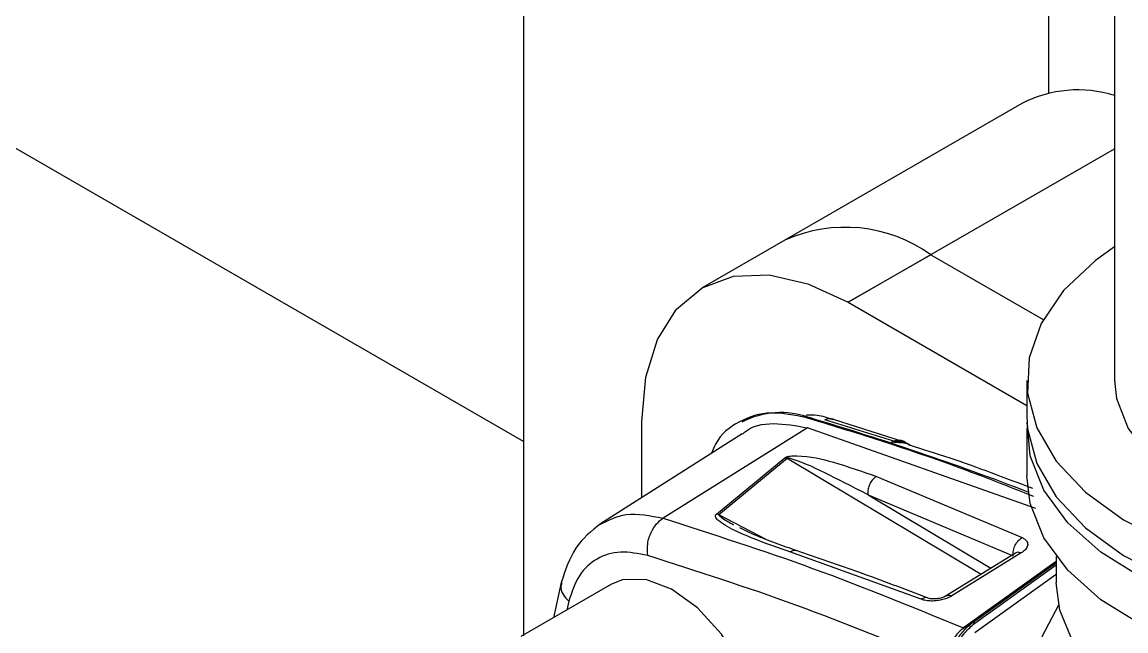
# Model space of a CAD drawing. Header units: millimetres. Extents: x 15 to 415, y 5 to 292.
# Drawn here: x 344.35 to 355.15, y 135.24 to 141.2 of the extents above; entities that cross this region are included whole.
import ezdxf

# ---------------------------------------------------------------- set-up
doc = ezdxf.new("R2010")
doc.units = ezdxf.units.MM

msp = doc.modelspace()

# ---------------------------------------------------------------- linework, layer by layer
at = {"color": 7, "linetype": 'Continuous', "lineweight": 25}
for p, q in [((349.2582, 152.4094), (349.2582, 135.1869)), ((354.4011, 140.5071), (354.4011, 145.8515)), ((355.0431, 145.5092), (355.0431, 137.69)), ((349.2582, 137.0913), (342.2469, 141.1388)), ((354.1345, 140.4022), (351.0073, 138.5969)), ((351.8154, 139.0634), (351.0073, 138.5969)), ((353.2438, 138.922), (352.4357, 138.4555)), ((353.2438, 138.922), (354.3452, 138.2862)), ((352.4357, 138.4555), (354.186, 137.4451)), ((354.186, 137.69), (354.186, 137.34)), ((350.4154, 136.5437), (350.4154, 137.2888)), ((352.9673, 137.093), (352.2901, 137.3084)), ((351.3974, 137.168), (350.0104, 136.2862)), ((352.0382, 137.2261), (350.6226, 136.3393)), ((354.272, 136.4347), (352.0382, 137.2261)), ((354.186, 137.2234), (354.186, 136.7568)), ((352.8598, 137.0845), (352.8807, 137.0938)), ((352.8898, 137.0823), (352.8598, 137.0845)), ((352.8807, 137.0938), (352.8904, 137.0902)), ((352.8904, 137.0902), (352.8898, 137.0823)), ((353.0293, 137.0642), (353.0304, 137.065)), ((351.1457, 136.3808), (351.8163, 136.9318)), ((351.8396, 136.9256), (351.1686, 136.3747)), ((352.7116, 136.7494), (354.1378, 136.1505)), ((352.6296, 136.5703), (354.0509, 135.9731)), ((353.1486, 135.5458), (351.8655, 136.0095)), ((354.1306, 135.9995), (353.4509, 135.5795)), ((354.0778, 136.0006), (354.0742, 135.9991)), ((354.4717, 135.9658), (354.4717, 135.7069)), ((354.4717, 135.915), (353.5647, 135.2648)), ((353.6747, 135.3112), (354.4717, 135.8829)), ((354.4717, 135.7896), (353.6746, 135.2179)), ((350.1193, 135.6933), (349.2304, 135.1801)), ((349.6257, 135.7091), (349.5505, 135.3649)), ((353.5639, 135.2642), (353.6507, 135.3136)), ((353.5647, 135.2648), (353.5639, 135.2642))]:
    msp.add_line(p, q, dxfattribs=at)
at = {"color": 8, "linetype": 'Continuous', "lineweight": 25}
for p, q in [((352.4357, 138.4555), (355.0431, 139.9607)), ((351.9909, 137.3432), (352.0305, 137.3395)), ((353.7363, 135.7902), (351.8396, 136.9256)), ((352.6296, 136.5703), (353.833, 135.85)), ((351.6323, 136.1301), (351.1686, 136.3747)), ((349.6998, 135.5272), (349.6816, 135.4406))]:
    msp.add_line(p, q, dxfattribs=at)
at = {"color": 7, "linetype": 'Continuous', "lineweight": 25, "flags": 128}
for points in [[(355.0431, 138.9991), (354.8558, 138.8652), (354.5442, 138.5708), (354.3259, 138.2496), (354.2075, 137.9114), (354.1926, 137.5665), (354.2817, 137.2254), (354.4721, 136.8984), (354.758, 136.5954), (355.1306, 136.3256), (355.5788, 136.0974)], [(350.4154, 137.2888), (350.4542, 137.7215), (350.5692, 138.0928), (350.7559, 138.3884), (351.0071, 138.5969), (351.3133, 138.7103), (351.6626, 138.7242), (352.0416, 138.6382), (352.4357, 138.4555)], [(350.4154, 137.2888), (350.4542, 137.7215), (350.5692, 138.0928), (350.7559, 138.3884), (351.0071, 138.5969), (351.3133, 138.7103), (351.6626, 138.7242), (352.0416, 138.6382), (352.4357, 138.4555)], [(355.0431, 137.69), (355.0616, 137.5121), (355.1759, 137.2191), (355.39, 136.9453), (355.6952, 136.7021), (356.079, 136.4992), (356.5256, 136.3452), (357.0168, 136.2462), (357.5325, 136.2063), (358.0516, 136.2271), (358.5527, 136.3078), (359.0155, 136.4452), (359.4208, 136.6334), (359.7523, 136.865), (359.9962, 137.1303), (360.1426, 137.4185), (360.186, 137.69)], [(354.186, 137.34), (354.1926, 137.2166), (354.2817, 136.8754), (354.4721, 136.5484), (354.758, 136.2454), (355.1306, 135.9757), (355.5788, 135.7474)], [(361.0416, 137.2817), (361.0408, 137.1516), (360.9672, 136.8092), (360.7917, 136.4794), (360.5197, 136.1722), (360.1593, 135.897), (359.7217, 135.662), (359.22, 135.4745), (358.6696, 135.3401), (358.0871, 135.263), (357.4902, 135.2454), (356.8971, 135.2879), (356.3259, 135.3892), (355.7937, 135.5463), (355.3169, 135.7543), (354.9099, 136.0069), (354.5851, 136.2965), (354.3523, 136.6143), (354.2187, 136.9506), (354.1875, 137.2817)], [(361.0431, 136.7568), (361.0408, 136.685), (360.9672, 136.3426), (360.7917, 136.0128), (360.5197, 135.7056), (360.1593, 135.4304), (359.7217, 135.1954), (359.22, 135.0079), (358.6696, 134.8735), (358.0871, 134.7964), (357.4902, 134.7788), (356.8971, 134.8213), (356.3259, 134.9226), (355.7937, 135.0797), (355.3169, 135.2877), (354.9099, 135.5403), (354.5851, 135.8299), (354.3523, 136.1477), (354.2187, 136.484), (354.186, 136.7568)], [(354.0742, 135.9991), (353.745, 135.7956), (353.3945, 135.579)], [(351.3335, 133.59), (351.4798, 133.731), (351.5677, 133.9578), (351.5809, 134.2453), (351.5182, 134.5681), (351.3852, 134.8973), (351.1936, 135.2039), (350.9605, 135.4605), (350.7066, 135.6444), (350.4544, 135.7391), (350.2265, 135.7364), (350.1193, 135.6933)], [(360.7574, 135.7069), (360.7344, 135.4879), (360.6165, 135.1698), (360.4021, 134.869), (360.0981, 134.5951), (359.7143, 134.357), (359.2631, 134.1622), (358.7588, 134.0171), (358.2177, 133.9263), (357.6573, 133.8928), (357.0955, 133.9175), (356.5503, 133.9998), (356.0394, 134.1369), (355.5791, 134.3245), (355.1842, 134.5565), (354.8675, 134.8255), (354.639, 135.1229), (354.5061, 135.439), (354.4717, 135.7069)], [(354.4944, 135.4891), (354.3317, 135.1793), (354.2596, 134.844), (354.2894, 134.5066), (354.4203, 134.1774), (354.6482, 133.8662), (354.9663, 133.5826), (355.3648, 133.3353), (355.8317, 133.1316), (356.3527, 132.9778), (356.9121, 132.8786), (357.4928, 132.837), (358.0772, 132.8542), (358.6476, 132.9298), (359.1866, 133.0613), (359.6778, 133.2449), (360.1063, 133.475), (360.4591, 133.7445), (360.7255, 134.0453), (360.8974, 134.3682), (360.9695, 134.7035), (360.9396, 135.0409), (360.8088, 135.3701), (360.7346, 135.4891)]]:
    msp.add_lwpolyline(points, dxfattribs=at)
at = {"color": 8, "linetype": 'Continuous', "lineweight": 25, "flags": 128}
msp.add_lwpolyline([(353.6507, 135.3136), (354.3936, 135.8467), (354.4717, 135.9027)], dxfattribs=at)
at = {"color": 7, "linetype": 'Continuous', "lineweight": 25}
for centre, radius, start, end in [((354.6856, 139.344), 1.1932, 72.56604, 117.50994), ((352.4069, 137.7538), 1.4371, 54.38242, 114.30712), ((351.7745, 136.5607), 0.8147, 69.81154, 117.76621), ((343.7365, 109.3707), 29.1663, 68.98224, 73.42736), ((344.2948, 110.6078), 27.843, 72.03897, 73.49204), ((353.6606, 135.2913), 0.0244, 54.77655, 114.0353)]:
    msp.add_arc(centre, radius, start, end, dxfattribs=at)
at = {"color": 8, "linetype": 'Continuous', "lineweight": 25}
msp.add_arc((352.2583, 137.1972), 0.1179, 74.00565, 116.1672, dxfattribs=at)
at = {"color": 7, "linetype": 'Continuous', "lineweight": 25}
for points, knots in [([(352.0301, 137.3236), (351.9108, 137.3489), (351.6675, 137.4004), (351.3636, 137.3), (351.1667, 137.1521), (351.1098, 137.0078), (351.0978, 136.9775)], [0, 0, 0, 0, 0.2982032, 0.6079044, 0.9176055, 1, 1, 1, 1]), ([(351.4007, 137.1634), (351.4071, 137.1696), (351.4847, 137.2454), (351.7007, 137.2868), (351.9257, 137.2463), (352.0382, 137.2261)], [0, 0, 0, 0, 0.0428963, 0.5214482, 1, 1, 1, 1]), ([(352.2899, 137.3058), (352.2365, 137.3229), (352.148, 137.3513), (352.062, 137.3499), (352.0279, 137.3493)], [0, 0, 0, 0, 0.603079, 1, 1, 1, 1]), ([(352.0301, 137.3236), (352.0324, 137.3247), (352.037, 137.327), (352.0437, 137.3282), (352.0501, 137.3279), (352.0538, 137.3262), (352.0556, 137.3254)], [0, 0, 0, 0, 0.249952, 0.5, 0.750048, 1, 1, 1, 1]), ([(354.2541, 136.552), (354.0037, 136.6512), (353.2565, 136.9472), (352.5199, 137.1733), (352.0301, 137.3236)], [0, 0, 0, 0, 0.3351221, 1, 1, 1, 1]), ([(352.8904, 137.0902), (352.8853, 137.0893), (352.8751, 137.0875), (352.8649, 137.0855), (352.8598, 137.0845)], [0, 0, 0, 0, 0.50001515, 1, 1, 1, 1]), ([(352.8904, 137.0902), (352.896, 137.0905), (352.9102, 137.0914), (352.938, 137.093), (352.971, 137.0907), (353.0082, 137.0808), (353.0289, 137.0667), (353.0404, 137.0588)], [0, 0, 0, 0, 0.0920438, 0.2377615, 0.4862784, 0.7128448, 1, 1, 1, 1]), ([(354.2422, 136.63), (353.9717, 136.7344), (353.5635, 136.892), (353.1603, 137.0168), (353.0244, 137.0588)], [0, 0, 0, 0, 0.6629448, 1, 1, 1, 1]), ([(351.8163, 136.9318), (351.819, 136.9337), (351.8246, 136.9377), (351.8366, 136.9426), (351.8506, 136.9464), (351.8836, 136.952), (352.0522, 136.9522), (352.3353, 136.8814), (352.5742, 136.7976), (352.7116, 136.7494)], [0, 0, 0, 0, 0.0107952, 0.0217389, 0.033734, 0.0474782, 0.1058376, 0.4856163, 1, 1, 1, 1]), ([(351.8396, 136.9256), (351.8352, 136.9271), (351.8273, 136.9297), (351.8197, 136.9312), (351.8163, 136.9318)], [0, 0, 0, 0, 0.5599502, 1, 1, 1, 1]), ([(352.6296, 136.5703), (352.5003, 136.6363), (352.2606, 136.7587), (352.0102, 136.8821), (351.8644, 136.9272), (351.8485, 136.9286), (351.8447, 136.9284), (351.8423, 136.9278), (351.841, 136.9272), (351.8401, 136.9264), (351.8397, 136.9259), (351.8396, 136.9256)], [0, 0, 0, 0, 0.512528, 0.9494561, 0.985578, 0.9906155, 0.9942957, 0.9957674, 0.9971192, 0.9984864, 1, 1, 1, 1]), ([(352.7116, 136.7494), (352.697, 136.7386), (352.6679, 136.7168), (352.6401, 136.6657), (352.6266, 136.6146), (352.6286, 136.585), (352.6296, 136.5703)], [0, 0, 0, 0, 0.2796299, 0.5592879, 0.7796435, 1, 1, 1, 1]), ([(350.0106, 136.2862), (349.9217, 136.2147), (349.7454, 136.0728), (349.6654, 135.8297), (349.6257, 135.7091)], [0, 0, 0, 0, 0.5039284, 1, 1, 1, 1]), ([(350.4736, 135.9737), (350.4705, 136.0122), (350.4642, 136.0893), (350.5011, 136.2014), (350.5562, 136.2888), (350.6004, 136.3225), (350.6226, 136.3393)], [0, 0, 0, 0, 0.2796254, 0.55928, 0.7796395, 1, 1, 1, 1]), ([(350.6226, 136.3393), (351.1094, 136.1837), (352.083, 135.8724), (353.0708, 135.4674), (353.5647, 135.2648)], [0, 0, 0, 0, 0.5000037, 1, 1, 1, 1]), ([(351.8655, 136.0095), (351.7143, 136.0626), (351.4882, 136.142), (351.2607, 136.2489), (351.1676, 136.3109), (351.1363, 136.3463), (351.1354, 136.3661), (351.1397, 136.375), (351.1438, 136.3789), (351.1457, 136.3808)], [0, 0, 0, 0, 0.5125605, 0.7669015, 0.8912148, 0.9580056, 0.98124, 0.9910047, 1, 1, 1, 1]), ([(351.1686, 136.3747), (351.1643, 136.3761), (351.1566, 136.3787), (351.149, 136.3801), (351.1457, 136.3808)], [0, 0, 0, 0, 0.55995246, 1, 1, 1, 1]), ([(351.9344, 136.0211), (351.8639, 136.0453), (351.758, 136.0816), (351.6218, 136.1339), (351.5091, 136.1787), (351.4269, 136.2184), (351.373, 136.2445)], [0, 0, 0, 0, 0.3524499, 0.5297058, 0.691398, 1, 1, 1, 1]), ([(354.0509, 135.9731), (354.0505, 135.9898), (354.0498, 136.0231), (354.0683, 136.0757), (354.0983, 136.1222), (354.1246, 136.141), (354.1378, 136.1505)], [0, 0, 0, 0, 0.2499933, 0.5, 0.7500067, 1, 1, 1, 1]), ([(354.1378, 136.1505), (354.1477, 136.1452), (354.1677, 136.1346), (354.1851, 136.1145), (354.194, 136.0933), (354.1934, 136.0663), (354.176, 136.033), (354.1454, 136.0105), (354.1306, 135.9995)], [0, 0, 0, 0, 0.1480308, 0.2982813, 0.4286569, 0.5571353, 0.7850484, 1, 1, 1, 1]), ([(350.4736, 135.9737), (350.3821, 135.9924), (350.1993, 136.0299), (349.9701, 135.9548), (349.79, 135.7937), (349.7299, 135.616), (349.6998, 135.5272)], [0, 0, 0, 0, 0.2499945, 0.5000006, 0.75, 1, 1, 1, 1]), ([(353.3866, 134.9102), (352.8976, 135.1106), (351.9197, 135.5115), (350.9556, 135.8196), (350.4736, 135.9737)], [0, 0, 0, 0, 0.5000002, 1, 1, 1, 1]), ([(353.2193, 135.5568), (352.9925, 135.643), (352.5631, 135.8061), (352.136, 135.9522), (351.9344, 136.0211)], [0, 0, 0, 0, 0.5280682, 1, 1, 1, 1]), ([(353.2491, 135.5286), (353.2311, 135.5296), (353.1939, 135.5315), (353.164, 135.541), (353.1486, 135.5458)], [0, 0, 0, 0, 0.4849691, 1, 1, 1, 1]), ([(353.3945, 135.579), (353.3903, 135.5765), (353.3814, 135.5715), (353.3631, 135.564), (353.3411, 135.5572), (353.3159, 135.5519), (353.2889, 135.5489), (353.2622, 135.5486), (353.2375, 135.5511), (353.2254, 135.5549), (353.2193, 135.5569)], [0, 0, 0, 0, 0.097458, 0.2035702, 0.318333, 0.4414688, 0.5723694, 0.7100331, 0.8530953, 1, 1, 1, 1]), ([(353.3469, 135.539), (353.3305, 135.5358), (353.2978, 135.5293), (353.2653, 135.5289), (353.2491, 135.5286)], [0, 0, 0, 0, 0.5006567, 1, 1, 1, 1]), ([(353.4509, 135.5795), (353.4356, 135.5711), (353.405, 135.5543), (353.3664, 135.5441), (353.3469, 135.539)], [0, 0, 0, 0, 0.4964644, 1, 1, 1, 1]), ([(353.4089, 134.8337), (353.4128, 134.8831), (353.4207, 134.9819), (353.4844, 135.1285), (353.5646, 135.2444), (353.622, 135.2905), (353.6507, 135.3136)], [0, 0, 0, 0, 0.2795152, 0.5589447, 0.7792503, 1, 1, 1, 1]), ([(353.4235, 134.8153), (353.4273, 134.8596), (353.435, 134.9481), (353.4922, 135.0934), (353.5748, 135.2259), (353.6413, 135.2827), (353.6747, 135.3112)], [0, 0, 0, 0, 0.2486307, 0.4958283, 0.7470397, 1, 1, 1, 1]), ([(353.5639, 135.2642), (353.5422, 135.2455), (353.5005, 135.2095), (353.4454, 135.1269), (353.4025, 135.0337), (353.3916, 134.972), (353.3861, 134.9409)], [0, 0, 0, 0, 0.2533481, 0.4867024, 0.7408418, 1, 1, 1, 1])]:
    msp.add_open_spline(points, degree=3, knots=knots, dxfattribs=at)
msp.add_open_spline([(352.8807, 137.0938), (352.8931, 137.0984), (352.9179, 137.1075), (352.9542, 137.106), (352.9877, 137.0941), (353.0056, 137.0768), (353.0146, 137.0682)], degree=3, dxfattribs=at)
at = {"color": 8, "linetype": 'Continuous', "lineweight": 25}
for points, knots in [([(353.0258, 137.0642), (353.0061, 137.0699), (352.9738, 137.0792), (352.9258, 137.0803), (352.9009, 137.0817), (352.8898, 137.0823)], [0, 0, 0, 0, 0.4632518, 0.7606972, 1, 1, 1, 1]), ([(350.0053, 136.2778), (350.0872, 136.3205), (350.2644, 136.4128), (350.4974, 136.365), (350.6226, 136.3393)], [0, 0, 0, 0, 0.4627074, 1, 1, 1, 1]), ([(351.1686, 136.3747), (351.1684, 136.374), (351.168, 136.3724), (351.1699, 136.3685), (351.1794, 136.358), (351.2255, 136.3253), (351.2749, 136.2979), (351.3138, 136.2763)], [0, 0, 0, 0, 0.01442899, 0.03402393, 0.09150656, 0.2855278, 1, 1, 1, 1]), ([(351.9343, 136.0208), (351.9234, 136.0231), (351.9012, 136.0277), (351.8775, 136.0157), (351.8655, 136.0095)], [0, 0, 0, 0, 0.4911937, 1, 1, 1, 1]), ([(354.1306, 135.9995), (354.1189, 136.0031), (354.0974, 136.0098), (354.0818, 136.0017), (354.0748, 135.998)], [0, 0, 0, 0, 0.5447665, 1, 1, 1, 1]), ([(349.6318, 135.7079), (349.6272, 135.6914), (349.6166, 135.6534), (349.642, 135.5877), (349.6805, 135.5474), (349.6998, 135.5272)], [0, 0, 0, 0, 0.2754709, 0.6377347, 1, 1, 1, 1]), ([(353.2184, 135.5569), (353.2182, 135.5571), (353.2093, 135.5644), (353.1838, 135.5622), (353.1604, 135.5513), (353.1486, 135.5458)], [0, 0, 0, 0, 0.0117713, 0.505884, 1, 1, 1, 1]), ([(353.3958, 135.5781), (353.4026, 135.5817), (353.418, 135.5896), (353.4392, 135.5831), (353.4509, 135.5795)], [0, 0, 0, 0, 0.4475235, 1, 1, 1, 1])]:
    msp.add_open_spline(points, degree=3, knots=knots, dxfattribs=at)

doc.saveas('drawing.dxf')
